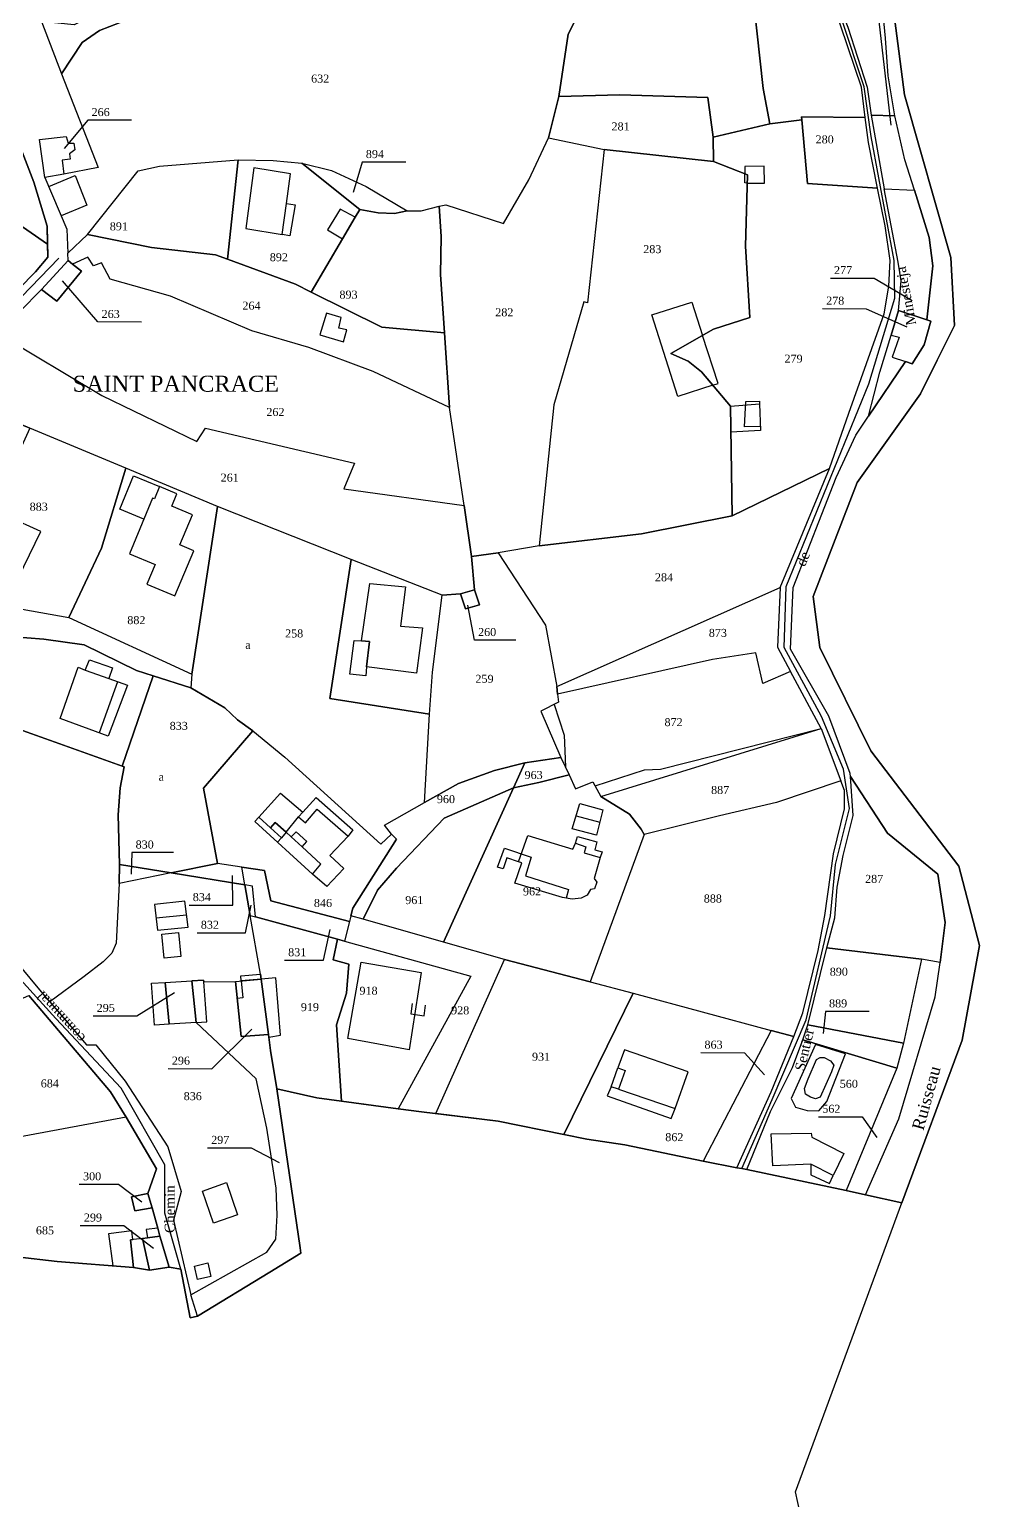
# Model space of a CAD drawing. Extents: x 1205805 to 1207436, y 6154338 to 6158020.
# Drawn here: x 1207140 to 1207377.4, y 6154870.2 to 6155237.9 of the extents above; entities that cross this region are included whole.
import ezdxf

# ---------------------------------------------------------------- set-up
doc = ezdxf.new("R2010")
doc.units = 0
doc.linetypes.add('CONTINU', pattern=[0])
for name, color, linetype in [('1LIEUDIT', 7, 'CONTINU'), ('1PARCELLE', 7, 'CONTINU'), ('1SECTION', 7, 'CONTINU'), ('1SUBDFISC', 7, 'CONTINU'), ('1SUBDSECT', 7, 'CONTINU'), ('1TRONFLUV', 7, 'CONTINU'), ('1ZONCOMM', 7, 'CONTINU'), ('3BATIDUR', 7, 'CONTINU'), ('3BATILEGER', 7, 'CONTINU'), ('3FISCLINE', 7, 'CONTINUOUS'), ('3FLECHEPAR', 7, 'CONTINU'), ('3LIEUDITTEX', 7, 'CONTINU'), ('3PARCELLETEX', 7, 'CONTINU'), ('3PISCINE', 7, 'CONTINUOUS'), ('3SUBDFISCTEX', 7, 'CONTINU'), ('3TOPOLINE', 7, 'CONTINU'), ('3TRONFLUVTEX', 7, 'CONTINU'), ('3ZONCOMMTEX', 7, 'CONTINU')]:
    doc.layers.add(name, color=color, linetype=linetype)
doc.styles.get("Standard").update_dxf_attribs({"font": 'Times New Roman'})

msp = doc.modelspace()

# ---------------------------------------------------------------- linework, layer by layer
at = {"layer": '1LIEUDIT'}
for points in [[(1207139.8, 6154996.48), (1207160.25, 6154972.38), (1207164.15, 6154966.1), (1207171.75, 6154953.17), (1207169.52, 6154946.99), (1207170.61, 6154943.42), (1207172.1, 6154938.37), (1207172.52, 6154936.33), (1207174.86, 6154928.62), (1207177.8, 6154928.06), (1207180.1, 6154915.94), (1207181.93, 6154916.32), (1207200.05, 6154927.32), (1207207.8, 6154932.09), (1207207.65, 6154933.43), (1207201.81, 6154973.13), (1207211.76, 6154970.92), (1207232.1, 6154968.19), (1207237.96, 6154967.42), (1207257.13, 6154965.04), (1207273.52, 6154961.72), (1207279.28, 6154960.57), (1207288.78, 6154959.18), (1207308.33, 6154955.1), (1207316.72, 6154953.38), (1207317.99, 6154953.21), (1207319.25, 6154953.03), (1207344.07, 6154947.73), (1207348.93, 6154946.67), (1207357.96, 6154944.63), (1207373.01, 6154985.32), (1207377.4, 6155008.99), (1207372.22, 6155028.78), (1207350.23, 6155057.6), (1207337.48, 6155083.46), (1207335.83, 6155096.24), (1207346.78, 6155124.71), (1207362.65, 6155146.82), (1207366.82, 6155155.25), (1207371.13, 6155163.97), (1207370.25, 6155180.92), (1207358.66, 6155221.55), (1207355.09, 6155249.24)], [(1207136.81, 6154931.16), (1207146.89, 6154930.01), (1207165.97, 6154928.48), (1207169.97, 6154927.85), (1207174.86, 6154928.62), (1207172.52, 6154936.33), (1207172.1, 6154938.37), (1207170.61, 6154943.42), (1207169.52, 6154946.99), (1207171.75, 6154953.17), (1207164.15, 6154966.1), (1207160.25, 6154972.38), (1207139.8, 6154996.48)]]:
    msp.add_lwpolyline(points, dxfattribs=at)
at = {"layer": '1PARCELLE'}
for points in [[(1207319.43, 6155258.91), (1207323.3, 6155223.18), (1207325.02, 6155214.37), (1207332.95, 6155215.31), (1207332.93, 6155216.13), (1207348.81, 6155215.94), (1207347.92, 6155223.49), (1207340.99, 6155243.9), (1207337.41, 6155252.15), (1207335.67, 6155258.61), (1207335.78, 6155262.14), (1207337.29, 6155268.63), (1207343.41, 6155280.12), (1207344.01, 6155282.2), (1207336.82, 6155287.6), (1207329.85, 6155294.73), (1207330.03, 6155285.36), (1207328.07, 6155277.73), (1207325.39, 6155260.59), (1207319.43, 6155258.91)], [(1207350.33, 6155216.48), (1207356.21, 6155216.32), (1207354.57, 6155226.35), (1207353.87, 6155235.75), (1207352.51, 6155250.54), (1207355.03, 6155270.78), (1207354.56, 6155274.08), (1207352, 6155276.62), (1207345.47, 6155281.02), (1207339.32, 6155268.73), (1207337.1, 6155259.63), (1207337.78, 6155255.69), (1207344.48, 6155238.5), (1207349.27, 6155223.49), (1207350.33, 6155216.48)], [(1207240.38, 6155255.18), (1207208.95, 6155254.59), (1207195.25, 6155253.53), (1207182.43, 6155251.28), (1207169.32, 6155247.58), (1207159.85, 6155243.49), (1207151.18, 6155239.07), (1207142.97, 6155239.9), (1207147.99, 6155226.83), (1207153.14, 6155234.68), (1207157.5, 6155237.64), (1207167.79, 6155241.67), (1207178.63, 6155245.62), (1207188.76, 6155247.84), (1207196.06, 6155248.89), (1207212.49, 6155250.02), (1207229.59, 6155250.13), (1207240.39, 6155250.08), (1207240.38, 6155255.18)], [(1207108.86, 6155162.84), (1207092.49, 6155175.2), (1207088.76, 6155177.65), (1207086.92, 6155178.75), (1207084.24, 6155180.5), (1207090.14, 6155187.63), (1207085.12, 6155199.08), (1207130.78, 6155226.38), (1207141.04, 6155199.8), (1207144.39, 6155188.76), (1207144.58, 6155181.02), (1207141.47, 6155177.37), (1207129.05, 6155164.81), (1207122.15, 6155156.93), (1207108.86, 6155162.84)], [(1207310.82, 6155210.99), (1207309.47, 6155220.96), (1207287.54, 6155221.58), (1207272.26, 6155221.17), (1207269.71, 6155210.86), (1207283.55, 6155207.96), (1207310.92, 6155204.9), (1207310.82, 6155210.99)], [(1207351.9, 6155198.28), (1207349.67, 6155209.66), (1207348.81, 6155215.94), (1207332.93, 6155216.13), (1207332.95, 6155215.31), (1207334.37, 6155199.45), (1207351.9, 6155198.28)], [(1207350.33, 6155216.48), (1207353.57, 6155198.11), (1207361.1, 6155197.79), (1207358.76, 6155205.34), (1207356.21, 6155216.32), (1207350.33, 6155216.48)], [(1207325.02, 6155214.37), (1207310.82, 6155210.99), (1207310.92, 6155204.9), (1207319.37, 6155201.61), (1207318.94, 6155183.78), (1207319.99, 6155165.93), (1207310.93, 6155162.99), (1207300.28, 6155156.9), (1207304.57, 6155155.02), (1207307.92, 6155152.35), (1207315.17, 6155143.74), (1207315.56, 6155116.39), (1207339.9, 6155128.16), (1207344.72, 6155142.02), (1207353.55, 6155166.84), (1207354.76, 6155173.77), (1207355.1, 6155180.2), (1207353.85, 6155188.86), (1207351.9, 6155198.28), (1207334.37, 6155199.45), (1207332.95, 6155215.31), (1207325.02, 6155214.37)], [(1207148.6, 6155201.8), (1207143.85, 6155200.95), (1207142.48, 6155210.41), (1207149.15, 6155211.15), (1207149.62, 6155209.52), (1207151.06, 6155209.48), (1207151.28, 6155207.81), (1207149.96, 6155206.82), (1207150.15, 6155205.48), (1207148.16, 6155205.22), (1207148.6, 6155201.8)], [(1207242.35, 6155193.74), (1207244.03, 6155194.1), (1207258.41, 6155189.46), (1207264.74, 6155200.31), (1207269.71, 6155210.86), (1207283.55, 6155207.96), (1207279.45, 6155169.6), (1207278.47, 6155169.88), (1207271.01, 6155144.15), (1207267.36, 6155108.88), (1207257.08, 6155107.15), (1207250.45, 6155106.18), (1207248.58, 6155118.93), (1207244.97, 6155143.47), (1207243.7, 6155162.07), (1207242.66, 6155176.67), (1207242.86, 6155186.21), (1207242.35, 6155193.74)], [(1207154.45, 6155186.72), (1207167.17, 6155202.57), (1207172.5, 6155203.76), (1207192.15, 6155205.34), (1207189.45, 6155180.53), (1207186.44, 6155181.56), (1207170.5, 6155183.4), (1207154.45, 6155186.72)], [(1207192.15, 6155205.34), (1207200.91, 6155205.14), (1207208.06, 6155204.54), (1207222.5, 6155192.94), (1207221.34, 6155190.98), (1207218.18, 6155185.63), (1207210.36, 6155172.26), (1207206.49, 6155174.23), (1207189.45, 6155180.53), (1207192.15, 6155205.34)], [(1207315.56, 6155116.39), (1207315.17, 6155143.74), (1207307.92, 6155152.35), (1207304.57, 6155155.02), (1207300.28, 6155156.9), (1207310.93, 6155162.99), (1207319.99, 6155165.93), (1207318.94, 6155183.78), (1207319.37, 6155201.61), (1207310.92, 6155204.9), (1207283.55, 6155207.96), (1207279.45, 6155169.6), (1207278.47, 6155169.88), (1207271.01, 6155144.15), (1207267.36, 6155108.88), (1207292.92, 6155111.89), (1207315.56, 6155116.39)], [(1207208.06, 6155204.54), (1207215.44, 6155202.64), (1207224.15, 6155198.64), (1207234.4, 6155192.61), (1207231.17, 6155191.92), (1207227.11, 6155192.06), (1207222.5, 6155192.94), (1207208.06, 6155204.54)], [(1207353.57, 6155198.11), (1207361.1, 6155197.79), (1207364.8, 6155185.89), (1207365.7, 6155178.83), (1207364.21, 6155165.39), (1207357.14, 6155167.65), (1207357.8, 6155175.13), (1207357.05, 6155179.8), (1207353.57, 6155198.11)], [(1207234.4, 6155192.61), (1207237.89, 6155192.56), (1207242.35, 6155193.74), (1207242.86, 6155186.21), (1207242.66, 6155176.67), (1207243.7, 6155162.07), (1207228.04, 6155163.54), (1207210.36, 6155172.26), (1207218.18, 6155185.63), (1207221.34, 6155190.98), (1207222.5, 6155192.94), (1207227.11, 6155192.06), (1207231.17, 6155191.92), (1207234.4, 6155192.61)], [(1207149.61, 6155181.98), (1207154.45, 6155186.72), (1207170.5, 6155183.4), (1207186.44, 6155181.56), (1207189.45, 6155180.53), (1207206.49, 6155174.23), (1207210.36, 6155172.26), (1207228.04, 6155163.54), (1207243.7, 6155162.07), (1207244.97, 6155143.47), (1207225.9, 6155152.46), (1207209.77, 6155158.41), (1207195.54, 6155162.59), (1207175.19, 6155171.23), (1207160.12, 6155175.51), (1207157.98, 6155179.62), (1207155.99, 6155178.82), (1207154.53, 6155181.05), (1207150.71, 6155179.3), (1207149.62, 6155180.15), (1207149.61, 6155181.98)], [(1207248.58, 6155118.93), (1207244.97, 6155143.47), (1207225.9, 6155152.46), (1207209.77, 6155158.41), (1207195.54, 6155162.59), (1207175.19, 6155171.23), (1207160.12, 6155175.51), (1207157.98, 6155179.62), (1207155.99, 6155178.82), (1207154.53, 6155181.05), (1207150.71, 6155179.3), (1207152.96, 6155177.53), (1207146.78, 6155170.02), (1207142.97, 6155172.97), (1207132.08, 6155161.94), (1207158.03, 6155146.4), (1207181.82, 6155134.93), (1207183.96, 6155138.31), (1207221.23, 6155129.51), (1207218.56, 6155123.1), (1207248.58, 6155118.93)], [(1207150.71, 6155179.3), (1207152.96, 6155177.53), (1207146.78, 6155170.02), (1207142.97, 6155172.97), (1207149.62, 6155180.15), (1207150.71, 6155179.3)], [(1207357.14, 6155167.65), (1207364.21, 6155165.39), (1207365.24, 6155165.06), (1207363.56, 6155159.1), (1207360.58, 6155154.33), (1207358.86, 6155154.93), (1207349.63, 6155141.27), (1207352.48, 6155152.3), (1207355.28, 6155161.48), (1207357.14, 6155167.65)], [(1207248.58, 6155118.93), (1207250.45, 6155106.18), (1207251.18, 6155097.85), (1207247.7, 6155096.89), (1207243.13, 6155096.52), (1207220.39, 6155105.42), (1207186.93, 6155118.71), (1207164.1, 6155128.25), (1207140.11, 6155138.29), (1207119.21, 6155147.05), (1207125.91, 6155156.72), (1207132.08, 6155161.94), (1207158.03, 6155146.4), (1207181.82, 6155134.93), (1207183.96, 6155138.31), (1207221.23, 6155129.51), (1207218.56, 6155123.1), (1207248.58, 6155118.93)], [(1207164.1, 6155128.25), (1207140.11, 6155138.29), (1207120.86, 6155096.15), (1207149.85, 6155090.98), (1207157.99, 6155108.31), (1207164.1, 6155128.25)], [(1207186.93, 6155118.71), (1207164.1, 6155128.25), (1207157.99, 6155108.31), (1207149.85, 6155090.98), (1207180.56, 6155076.8), (1207186.93, 6155118.71)], [(1207339.9, 6155128.16), (1207315.56, 6155116.39), (1207292.92, 6155111.89), (1207267.36, 6155108.88), (1207257.08, 6155107.15), (1207268.93, 6155089.05), (1207271.77, 6155073.72), (1207327.54, 6155098.47), (1207339.9, 6155128.16)], [(1207243.13, 6155096.52), (1207220.39, 6155105.42), (1207186.93, 6155118.71), (1207180.56, 6155076.8), (1207180.27, 6155073.4), (1207188.78, 6155068.41), (1207191.96, 6155065.37), (1207195.78, 6155062.63), (1207203.76, 6155056.07), (1207227.8, 6155034.28), (1207230.47, 6155036.81), (1207228.69, 6155039.06), (1207238.69, 6155044.68), (1207239.91, 6155066.77), (1207240.69, 6155077.31), (1207243.13, 6155096.52)], [(1207257.08, 6155107.15), (1207268.93, 6155089.05), (1207271.77, 6155073.72), (1207271.89, 6155071.83), (1207272.21, 6155069.8), (1207267.76, 6155067.53), (1207272.8, 6155055.99), (1207263.79, 6155054.6), (1207256.2, 6155052.69), (1207247.17, 6155049.46), (1207238.69, 6155044.68), (1207239.91, 6155066.77), (1207240.69, 6155077.31), (1207243.13, 6155096.52), (1207247.7, 6155096.89), (1207248.94, 6155093.11), (1207252.45, 6155094.1), (1207251.18, 6155097.85), (1207250.45, 6155106.18), (1207257.08, 6155107.15)], [(1207271.77, 6155073.72), (1207327.54, 6155098.47), (1207326.94, 6155083.58), (1207330.13, 6155077.45), (1207323.21, 6155074.45), (1207321.48, 6155082.13), (1207310.63, 6155080.42), (1207271.89, 6155071.83), (1207271.77, 6155073.72)], [(1207180.27, 6155073.4), (1207170.9, 6155076.35), (1207166.74, 6155077.72), (1207153.65, 6155084.12), (1207143.61, 6155085.52), (1207130.73, 6155086.56), (1207115.67, 6155089.38), (1207109.72, 6155091.52), (1207095.45, 6155097.33), (1207100.44, 6155083.99), (1207104.39, 6155066.66), (1207124.4, 6155067.67), (1207163.65, 6155053.61), (1207162.68, 6155048.42), (1207162.11, 6155041.62), (1207162.51, 6155029.19), (1207175.38, 6155027.12), (1207186.95, 6155029.45), (1207183.48, 6155048.28), (1207195.78, 6155062.63), (1207191.96, 6155065.37), (1207188.78, 6155068.41), (1207180.27, 6155073.4)], [(1207247.7, 6155096.89), (1207251.18, 6155097.85), (1207252.45, 6155094.1), (1207248.94, 6155093.11), (1207247.7, 6155096.89)], [(1207330.13, 6155077.45), (1207323.21, 6155074.45), (1207321.48, 6155082.13), (1207310.63, 6155080.42), (1207271.89, 6155071.83), (1207272.21, 6155069.8), (1207267.76, 6155067.53), (1207272.8, 6155055.99), (1207274.82, 6155051.61), (1207276.42, 6155048.15), (1207280.8, 6155049.92), (1207282.73, 6155046.19), (1207337.83, 6155063.23), (1207330.13, 6155077.45)], [(1207104.39, 6155066.66), (1207124.4, 6155067.67), (1207163.65, 6155053.61), (1207162.68, 6155048.42), (1207162.11, 6155041.62), (1207162.51, 6155029.19), (1207162.42, 6155024.5), (1207161.68, 6155009.54), (1207160.6, 6155007.07), (1207158.36, 6155004.88), (1207153.68, 6155001.22), (1207145.11, 6154994.9), (1207135.24, 6155006.75), (1207113.25, 6155029.34), (1207112.44, 6155031.19), (1207116.74, 6155032.76), (1207115.2, 6155037.13), (1207114.39, 6155039.86), (1207110.05, 6155038.57), (1207104.39, 6155066.66)], [(1207195.78, 6155062.63), (1207203.76, 6155056.07), (1207227.8, 6155034.28), (1207230.47, 6155036.81), (1207231.73, 6155035.54), (1207220.78, 6155018.28), (1207220.32, 6155016.39), (1207220.15, 6155015.65), (1207219.96, 6155014.94), (1207200.31, 6155020.18), (1207198.74, 6155027.71), (1207193.09, 6155028.58), (1207186.95, 6155029.45), (1207183.48, 6155048.28), (1207195.78, 6155062.63)], [(1207282.73, 6155046.19), (1207337.83, 6155063.23), (1207342.77, 6155050.13), (1207326.67, 6155044.71), (1207312.41, 6155041.4), (1207293.61, 6155036.74), (1207292.83, 6155038.04), (1207289.89, 6155041.84), (1207282.73, 6155046.19)], [(1207223.38, 6155015.52), (1207220.32, 6155016.39), (1207220.78, 6155018.28), (1207231.73, 6155035.54), (1207230.47, 6155036.81), (1207228.69, 6155039.06), (1207238.69, 6155044.68), (1207247.17, 6155049.46), (1207256.2, 6155052.69), (1207263.79, 6155054.6), (1207260.96, 6155048.38), (1207243.64, 6155040.84), (1207231.66, 6155028.33), (1207226.98, 6155022.81), (1207223.38, 6155015.52)], [(1207260.96, 6155048.38), (1207263.79, 6155054.6), (1207272.8, 6155055.99), (1207274.82, 6155051.61), (1207267.26, 6155049.68), (1207260.96, 6155048.38)], [(1207258.69, 6155005.51), (1207243.47, 6155009.83), (1207260.96, 6155048.38), (1207267.26, 6155049.68), (1207274.82, 6155051.61), (1207276.42, 6155048.15), (1207280.8, 6155049.92), (1207282.73, 6155046.19), (1207289.89, 6155041.84), (1207292.83, 6155038.04), (1207293.61, 6155036.74), (1207280.1, 6154999.89), (1207258.69, 6155005.51)], [(1207367.56, 6155004.74), (1207362.88, 6155005.53), (1207339.2, 6155008.43), (1207341.26, 6155015.92), (1207341.81, 6155023.54), (1207343.33, 6155031.44), (1207345.85, 6155041.47), (1207345.15, 6155051.23), (1207354.42, 6155037.07), (1207366.95, 6155026.83), (1207368.82, 6155014.76), (1207367.56, 6155004.74)], [(1207260.96, 6155048.38), (1207243.47, 6155009.83), (1207223.38, 6155015.52), (1207226.98, 6155022.81), (1207231.66, 6155028.33), (1207243.64, 6155040.84), (1207260.96, 6155048.38)], [(1207290.87, 6154997.1), (1207325.32, 6154987.71), (1207330.97, 6154986.22), (1207333.21, 6154992.12), (1207337.04, 6155007.71), (1207338.74, 6155016.45), (1207340.92, 6155031.9), (1207343.61, 6155043.11), (1207343.61, 6155047.74), (1207342.77, 6155050.13), (1207326.67, 6155044.71), (1207312.41, 6155041.4), (1207293.61, 6155036.74), (1207280.1, 6154999.89), (1207290.87, 6154997.1)], [(1207162.51, 6155029.19), (1207175.38, 6155027.12), (1207162.42, 6155024.5), (1207162.51, 6155029.19)], [(1207186.95, 6155029.45), (1207175.38, 6155027.12), (1207193.84, 6155024.15), (1207193.09, 6155028.58), (1207186.95, 6155029.45)], [(1207193.84, 6155024.15), (1207193.09, 6155028.58), (1207198.74, 6155027.71), (1207200.31, 6155020.18), (1207219.96, 6155014.94), (1207218.69, 6155010.05), (1207216.93, 6155010.53), (1207196.43, 6155016.17), (1207195.7, 6155023.85), (1207193.84, 6155024.15)], [(1207180.54, 6155000.16), (1207183.5, 6155000.34), (1207183.54, 6154999.86), (1207191.45, 6154999.99), (1207197.85, 6155000.58), (1207197.68, 6155001.8), (1207195.12, 6155016.5), (1207193.84, 6155024.15), (1207175.38, 6155027.12), (1207162.42, 6155024.5), (1207161.68, 6155009.54), (1207160.6, 6155007.07), (1207158.36, 6155004.88), (1207153.68, 6155001.22), (1207145.11, 6154994.9), (1207154.21, 6154984.18), (1207156.57, 6154984.16), (1207163.87, 6154975.11), (1207174.58, 6154958.7), (1207177.92, 6154947.47), (1207175.94, 6154940.32), (1207180.29, 6154921.65), (1207199.33, 6154932.34), (1207201.58, 6154935.57), (1207201.91, 6154941.6), (1207201.6, 6154948.37), (1207199.26, 6154963.35), (1207196.64, 6154975.62), (1207181.65, 6154989.73), (1207174.9, 6154989.31), (1207173.91, 6154999.76), (1207180.54, 6155000.16)], [(1207193.84, 6155024.15), (1207195.12, 6155016.5), (1207196.43, 6155016.17), (1207195.7, 6155023.85), (1207193.84, 6155024.15)], [(1207217.96, 6154970.09), (1207211.76, 6154970.92), (1207201.81, 6154973.13), (1207200.25, 6154982.71), (1207199.79, 6154986.09), (1207199.71, 6154986.72), (1207197.85, 6155000.58), (1207197.68, 6155001.8), (1207195.12, 6155016.5), (1207196.43, 6155016.17), (1207216.93, 6155010.53), (1207215.86, 6155005.41), (1207219.78, 6155004.34), (1207219.23, 6154997.06), (1207216.69, 6154989.16), (1207217.96, 6154970.09)], [(1207241.52, 6154966.98), (1207258.69, 6155005.51), (1207243.47, 6155009.83), (1207223.38, 6155015.52), (1207220.32, 6155016.39), (1207220.15, 6155015.65), (1207219.96, 6155014.94), (1207218.69, 6155010.05), (1207250.28, 6155001.35), (1207232.1, 6154968.19), (1207237.96, 6154967.42), (1207241.52, 6154966.98)], [(1207216.93, 6155010.53), (1207218.69, 6155010.05), (1207250.28, 6155001.35), (1207232.1, 6154968.19), (1207217.96, 6154970.09), (1207216.69, 6154989.16), (1207219.23, 6154997.06), (1207219.78, 6155004.34), (1207215.86, 6155005.41), (1207216.93, 6155010.53)], [(1207362.88, 6155005.53), (1207358.37, 6154984.58), (1207334.52, 6154989.14), (1207339.2, 6155008.43), (1207362.88, 6155005.53)], [(1207257.13, 6154965.04), (1207241.52, 6154966.98), (1207258.69, 6155005.51), (1207280.1, 6154999.89), (1207290.87, 6154997.1), (1207273.52, 6154961.72), (1207257.13, 6154965.04)], [(1207344.07, 6154947.73), (1207348.93, 6154946.67), (1207357.26, 6154965.69), (1207366.28, 6154996.11), (1207367.56, 6155004.74), (1207362.88, 6155005.53), (1207358.37, 6154984.58), (1207356.74, 6154978.33), (1207344.07, 6154947.73)], [(1207180.54, 6155000.16), (1207181.65, 6154989.73), (1207174.9, 6154989.31), (1207173.91, 6154999.76), (1207180.54, 6155000.16)], [(1207207.65, 6154933.43), (1207207.8, 6154932.09), (1207200.05, 6154927.32), (1207181.93, 6154916.32), (1207180.29, 6154921.65), (1207199.33, 6154932.34), (1207201.58, 6154935.57), (1207201.91, 6154941.6), (1207201.6, 6154948.37), (1207199.26, 6154963.35), (1207196.64, 6154975.62), (1207181.65, 6154989.73), (1207180.54, 6155000.16), (1207183.5, 6155000.34), (1207183.54, 6154999.86), (1207191.45, 6154999.99), (1207192.85, 6154986.26), (1207199.71, 6154986.72), (1207199.79, 6154986.09), (1207200.25, 6154982.71), (1207201.81, 6154973.13), (1207207.65, 6154933.43)], [(1207199.71, 6154986.72), (1207192.85, 6154986.26), (1207191.45, 6154999.99), (1207197.85, 6155000.58), (1207199.71, 6154986.72)], [(1207078.6, 6154959.88), (1207072.79, 6154966.81), (1207139.8, 6154996.48), (1207160.25, 6154972.38), (1207164.15, 6154966.1), (1207085.76, 6154951.5), (1207083.31, 6154954.87), (1207078.6, 6154959.88)], [(1207308.33, 6154955.1), (1207288.78, 6154959.18), (1207279.28, 6154960.57), (1207273.52, 6154961.72), (1207290.87, 6154997.1), (1207325.32, 6154987.71), (1207308.33, 6154955.1)], [(1207358.37, 6154984.58), (1207356.74, 6154978.33), (1207333.2, 6154985.37), (1207334.52, 6154989.14), (1207358.37, 6154984.58)], [(1207308.33, 6154955.1), (1207316.72, 6154953.38), (1207325.32, 6154972.39), (1207330.97, 6154986.22), (1207325.32, 6154987.71), (1207308.33, 6154955.1)], [(1207344.07, 6154947.73), (1207319.25, 6154953.03), (1207325.18, 6154967.46), (1207330.67, 6154978.48), (1207333.2, 6154985.37), (1207356.74, 6154978.33), (1207344.07, 6154947.73)], [(1207085.76, 6154951.5), (1207089.53, 6154944.21), (1207093.64, 6154940), (1207093.98, 6154939.4), (1207098.24, 6154937.94), (1207113.16, 6154934.67), (1207126.12, 6154932.46), (1207136.81, 6154931.16), (1207146.89, 6154930.01), (1207165.97, 6154928.48), (1207169.97, 6154927.85), (1207168.26, 6154935.78), (1207169.44, 6154935.94), (1207172.52, 6154936.33), (1207172.1, 6154938.37), (1207170.61, 6154943.42), (1207166.28, 6154942.65), (1207165.5, 6154946.19), (1207169.52, 6154946.99), (1207171.75, 6154953.17), (1207164.15, 6154966.1), (1207085.76, 6154951.5)], [(1207170.61, 6154943.42), (1207166.28, 6154942.65), (1207165.5, 6154946.19), (1207169.52, 6154946.99), (1207170.61, 6154943.42)], [(1207169.97, 6154927.85), (1207174.86, 6154928.62), (1207172.52, 6154936.33), (1207169.44, 6154935.94), (1207168.26, 6154935.78), (1207169.97, 6154927.85)]]:
    msp.add_lwpolyline(points, close=True, dxfattribs=at)
for points in [[(1207280.64, 6155248.9), (1207274.63, 6155236.78), (1207272.26, 6155221.17), (1207287.54, 6155221.58), (1207309.47, 6155220.96), (1207310.82, 6155210.99), (1207325.02, 6155214.37), (1207323.3, 6155223.18), (1207319.43, 6155258.91)], [(1207167.79, 6155241.67), (1207157.5, 6155237.64), (1207153.14, 6155234.68), (1207147.99, 6155226.83), (1207157.11, 6155203.41), (1207148.6, 6155201.8), (1207143.85, 6155200.95), (1207149.32, 6155188.04), (1207149.61, 6155181.98), (1207154.45, 6155186.72), (1207167.17, 6155202.57), (1207172.5, 6155203.76), (1207192.15, 6155205.34), (1207200.91, 6155205.14), (1207208.06, 6155204.54), (1207215.44, 6155202.64), (1207224.15, 6155198.64), (1207234.4, 6155192.61), (1207237.89, 6155192.56), (1207242.35, 6155193.74), (1207244.03, 6155194.1), (1207258.41, 6155189.46), (1207264.74, 6155200.31), (1207269.71, 6155210.86), (1207272.26, 6155221.17), (1207274.63, 6155236.78), (1207280.64, 6155248.9)], [(1207119.21, 6155147.05), (1207140.11, 6155138.29), (1207120.86, 6155096.15), (1207149.85, 6155090.98), (1207180.56, 6155076.8), (1207180.27, 6155073.4), (1207170.9, 6155076.35), (1207170.9, 6155076.35), (1207166.74, 6155077.72), (1207153.65, 6155084.12), (1207143.61, 6155085.52), (1207130.73, 6155086.56)]]:
    msp.add_lwpolyline(points, dxfattribs=at)
at = {"layer": '1SECTION'}
msp.add_lwpolyline([(1207335.52, 6154853.79), (1207331.42, 6154872.44), (1207357.96, 6154944.63), (1207373.01, 6154985.32), (1207377.4, 6155008.99), (1207372.22, 6155028.78), (1207350.23, 6155057.6), (1207337.48, 6155083.46), (1207335.83, 6155096.24), (1207346.78, 6155124.71), (1207362.65, 6155146.82), (1207366.82, 6155155.25), (1207371.13, 6155163.97), (1207370.25, 6155180.92), (1207358.66, 6155221.55), (1207355.09, 6155249.24)], dxfattribs=at)
at = {"layer": '1SUBDFISC'}
for points in [[(1207081.3, 6155207.8), (1207090.14, 6155187.63), (1207108.49, 6155209.16), (1207144.49, 6155184.29), (1207144.39, 6155188.76), (1207141.04, 6155199.8), (1207127.32, 6155235.35), (1207081.3, 6155207.8)], [(1207090.14, 6155187.63), (1207084.24, 6155180.5), (1207086.92, 6155178.75), (1207088.76, 6155177.65), (1207092.49, 6155175.2), (1207108.86, 6155162.84), (1207122.15, 6155156.93), (1207129.05, 6155164.81), (1207141.47, 6155177.37), (1207144.58, 6155181.02), (1207144.49, 6155184.29), (1207108.49, 6155209.16), (1207090.14, 6155187.63)], [(1207195.78, 6155062.63), (1207203.76, 6155056.07), (1207227.8, 6155034.28), (1207230.47, 6155036.81), (1207228.69, 6155039.06), (1207238.69, 6155044.68), (1207239.91, 6155066.77), (1207215.07, 6155070.71), (1207220.39, 6155105.42), (1207186.93, 6155118.71), (1207180.56, 6155076.8), (1207180.27, 6155073.4), (1207188.78, 6155068.41), (1207191.96, 6155065.37), (1207195.78, 6155062.63)], [(1207239.91, 6155066.77), (1207240.69, 6155077.31), (1207243.13, 6155096.52), (1207220.39, 6155105.42), (1207215.07, 6155070.71), (1207239.91, 6155066.77)], [(1207170.9, 6155076.35), (1207163.15, 6155053.79), (1207124.4, 6155067.67), (1207104.39, 6155066.66), (1207100.44, 6155083.99), (1207095.45, 6155097.33), (1207109.72, 6155091.52), (1207115.67, 6155089.38), (1207130.73, 6155086.56), (1207143.61, 6155085.52), (1207153.65, 6155084.12), (1207166.74, 6155077.72), (1207170.9, 6155076.35)], [(1207195.78, 6155062.63), (1207183.48, 6155048.28), (1207186.95, 6155029.45), (1207175.38, 6155027.12), (1207162.51, 6155029.19), (1207162.11, 6155041.62), (1207162.68, 6155048.42), (1207163.65, 6155053.61), (1207163.15, 6155053.79), (1207170.9, 6155076.35), (1207180.27, 6155073.4), (1207188.78, 6155068.41), (1207191.96, 6155065.37), (1207195.78, 6155062.63)]]:
    msp.add_lwpolyline(points, close=True, dxfattribs=at)
at = {"layer": '1SUBDSECT'}
msp.add_lwpolyline([(1207355.09, 6155249.24), (1207358.66, 6155221.55), (1207370.25, 6155180.92), (1207371.13, 6155163.97), (1207366.82, 6155155.25), (1207362.65, 6155146.82), (1207346.78, 6155124.71), (1207335.83, 6155096.24), (1207337.48, 6155083.46), (1207350.23, 6155057.6), (1207372.22, 6155028.78), (1207377.4, 6155008.99), (1207373.01, 6154985.32), (1207357.96, 6154944.63), (1207357.96, 6154944.63), (1207348.93, 6154946.67), (1207344.07, 6154947.73), (1207319.25, 6154953.03), (1207317.99, 6154953.21), (1207316.72, 6154953.38), (1207308.33, 6154955.1), (1207288.78, 6154959.18), (1207279.28, 6154960.57), (1207273.52, 6154961.72), (1207257.13, 6154965.04), (1207237.96, 6154967.42), (1207232.1, 6154968.19), (1207211.76, 6154970.92), (1207201.81, 6154973.13), (1207207.65, 6154933.43), (1207207.8, 6154932.09), (1207200.05, 6154927.32), (1207181.93, 6154916.32), (1207180.1, 6154915.94), (1207177.8, 6154928.06), (1207174.86, 6154928.62), (1207169.97, 6154927.85), (1207165.97, 6154928.48), (1207146.89, 6154930.01), (1207136.81, 6154931.16)], dxfattribs=at)
at = {"layer": '1TRONFLUV'}
msp.add_lwpolyline([(1207355.09, 6155249.24), (1207358.66, 6155221.55), (1207370.25, 6155180.92), (1207371.13, 6155163.97), (1207366.82, 6155155.25), (1207362.65, 6155146.82), (1207346.78, 6155124.71), (1207335.83, 6155096.24), (1207337.48, 6155083.46), (1207350.23, 6155057.6), (1207372.22, 6155028.78), (1207377.4, 6155008.99), (1207373.01, 6154985.32), (1207357.96, 6154944.63), (1207348.93, 6154946.67), (1207357.26, 6154965.69), (1207366.28, 6154996.11), (1207367.56, 6155004.74), (1207368.82, 6155014.76), (1207366.95, 6155026.83), (1207354.42, 6155037.07), (1207345.15, 6155051.23), (1207345.09, 6155051.96), (1207339.76, 6155066.3), (1207330.19, 6155083.06), (1207330.8, 6155098.44), (1207341.55, 6155125.91), (1207346.49, 6155136.55), (1207349.63, 6155141.27), (1207358.86, 6155154.93), (1207360.58, 6155154.33), (1207363.56, 6155159.1), (1207365.24, 6155165.06), (1207364.21, 6155165.39), (1207365.7, 6155178.83), (1207364.8, 6155185.89), (1207361.1, 6155197.79), (1207358.76, 6155205.34), (1207356.21, 6155216.32), (1207354.57, 6155226.35), (1207353.87, 6155235.75), (1207352.51, 6155250.54)], dxfattribs=at)
at = {"layer": '1ZONCOMM'}
for points in [[(1207317.99, 6154953.21), (1207325.6, 6154970.47), (1207334.1, 6154990.44), (1207340.16, 6155016.4), (1207341.42, 6155029.26), (1207344.87, 6155043.2), (1207343.39, 6155053.09), (1207337.94, 6155066.21), (1207328.59, 6155083.5), (1207329.09, 6155098.69), (1207349.69, 6155149.35), (1207356.22, 6155170.8), (1207356.09, 6155180.15), (1207350.32, 6155211.14), (1207348.55, 6155223.57), (1207342.88, 6155240.7), (1207336.95, 6155255.73), (1207336.45, 6155260.77), (1207338.6, 6155269.35), (1207344.81, 6155281.56), (1207347.37, 6155294.97), (1207349.12, 6155299.21), (1207356.68, 6155310.63), (1207359.8, 6155325.7)], [(1207177.8, 6154928.06), (1207173.79, 6154942.07), (1207173.83, 6154954.14), (1207162.87, 6154973.34), (1207146.53, 6154990.71), (1207110.93, 6155029.96), (1207108.82, 6155036.66), (1207101.89, 6155072.76), (1207093.81, 6155098.08), (1207095.95, 6155110.34), (1207105.11, 6155129.65), (1207123.95, 6155156.61), (1207147.3, 6155180.78)]]:
    msp.add_lwpolyline(points, dxfattribs=at)
at = {"layer": '3BATIDUR'}
for points in [[(1207143.85, 6155200.95), (1207142.48, 6155210.41), (1207149.15, 6155211.15), (1207149.62, 6155209.52), (1207151.06, 6155209.48), (1207151.28, 6155207.81), (1207149.96, 6155206.82), (1207150.15, 6155205.48), (1207148.16, 6155205.22), (1207148.6, 6155201.8), (1207143.85, 6155200.95)], [(1207204.21, 6155194.46), (1207205.21, 6155201.81), (1207196.03, 6155203.36), (1207194.08, 6155188.17), (1207203.15, 6155186.66), (1207204.21, 6155194.46)], [(1207319.32, 6155199.55), (1207323.62, 6155199.53), (1207323.59, 6155203.73), (1207318.74, 6155203.64), (1207318.74, 6155201.86), (1207319.37, 6155201.61), (1207319.32, 6155199.55)], [(1207319.32, 6155199.55), (1207318.74, 6155199.56), (1207318.74, 6155201.86), (1207319.37, 6155201.61), (1207319.32, 6155199.55)], [(1207218.18, 6155185.63), (1207221.34, 6155190.98), (1207217.64, 6155193.05), (1207214.43, 6155187.88), (1207218.18, 6155185.63)], [(1207150.71, 6155179.3), (1207149.62, 6155180.15), (1207142.97, 6155172.97), (1207146.78, 6155170.02), (1207152.96, 6155177.53), (1207150.71, 6155179.3)], [(1207310.73, 6155149.01), (1207302, 6155146.18), (1207295.53, 6155166.57), (1207305.47, 6155169.73), (1207308.19, 6155161.44), (1207300.28, 6155156.9), (1207304.57, 6155155.02), (1207307.92, 6155152.35), (1207310.73, 6155149.01)], [(1207214.17, 6155167.06), (1207212.5, 6155161.6), (1207218.42, 6155159.88), (1207219.29, 6155162.83), (1207217.27, 6155163.26), (1207217.88, 6155165.97), (1207214.17, 6155167.06)], [(1207358.86, 6155154.93), (1207360.58, 6155154.33), (1207363.56, 6155159.1), (1207365.24, 6155165.06), (1207364.21, 6155165.39), (1207357.14, 6155167.65), (1207355.28, 6155161.48), (1207357.31, 6155161), (1207355.58, 6155156.05), (1207358.86, 6155154.93)], [(1207310.73, 6155149.01), (1207312.11, 6155149.46), (1207308.19, 6155161.44), (1207300.28, 6155156.9), (1207304.57, 6155155.02), (1207307.92, 6155152.35), (1207310.73, 6155149.01)], [(1207181.03, 6155107.61), (1207177.54, 6155109.08), (1207180.7, 6155116.64), (1207175.54, 6155118.79), (1207176.82, 6155121.85), (1207172.48, 6155123.67), (1207171.19, 6155120.6), (1207170.73, 6155120.79), (1207164.94, 6155106.89), (1207171.36, 6155104.2), (1207169.32, 6155099.31), (1207176.34, 6155096.38), (1207181.03, 6155107.61)], [(1207129.07, 6155104.47), (1207137.15, 6155100.8), (1207142.85, 6155112.46), (1207134.77, 6155116.09), (1207129.07, 6155104.47)], [(1207224.24, 6155078.6), (1207224.93, 6155084.99), (1207222.95, 6155085.12), (1207225, 6155099.46), (1207233.97, 6155098.63), (1207232.66, 6155088.82), (1207238.18, 6155088.36), (1207236.68, 6155077.01), (1207224.24, 6155078.6)], [(1207247.7, 6155096.89), (1207251.18, 6155097.85), (1207252.45, 6155094.1), (1207248.94, 6155093.11), (1207247.7, 6155096.89)], [(1207147.66, 6155065.72), (1207152.14, 6155078.56), (1207153.94, 6155077.82), (1207155.02, 6155080.4), (1207160.74, 6155078.34), (1207159.79, 6155075.68), (1207164.44, 6155074.04), (1207159.68, 6155061.33), (1207147.66, 6155065.72)], [(1207200.25, 6155038.36), (1207197.27, 6155041.02), (1207202.68, 6155047.09), (1207208.3, 6155042.31), (1207207.24, 6155041.14), (1207208.93, 6155039.66), (1207211.86, 6155043.03), (1207219.61, 6155036.29), (1207215.01, 6155031.45), (1207218.5, 6155028.19), (1207214.26, 6155023.7), (1207210.67, 6155026.82), (1207212.8, 6155029.32), (1207208.09, 6155033.64), (1207209.26, 6155034.94), (1207206.63, 6155037.36), (1207205.4, 6155036.11), (1207204.13, 6155037.27), (1207201.41, 6155039.76), (1207200.25, 6155038.36)], [(1207277.5, 6155044.47), (1207283.24, 6155042.87), (1207281.69, 6155036.53), (1207275.62, 6155038.11), (1207277.5, 6155044.47)], [(1207262.16, 6155029.93), (1207264.53, 6155036.46), (1207275.78, 6155033.04), (1207276.42, 6155034.59), (1207279.05, 6155033.65), (1207278.59, 6155032.11), (1207282.61, 6155031.01), (1207281.1, 6155025.73), (1207281.74, 6155024.81), (1207281.15, 6155023.18), (1207280.2, 6155023.01), (1207279.35, 6155021.6), (1207277.84, 6155020.78), (1207275.59, 6155020.58), (1207273.21, 6155020.97), (1207261.28, 6155024.58), (1207263.04, 6155029.6), (1207262.16, 6155029.93)], [(1207171.23, 6155019.2), (1207171.99, 6155012.82), (1207179.62, 6155013.54), (1207178.77, 6155020.05), (1207171.23, 6155019.2)], [(1207222.88, 6155004.81), (1207237.9, 6155002.26), (1207234.87, 6154982.94), (1207219.57, 6154985.7), (1207222.88, 6155004.81)], [(1207170.5, 6154999.55), (1207173.91, 6154999.76), (1207174.9, 6154989.31), (1207171.26, 6154989.08), (1207170.5, 6154999.55)], [(1207181.65, 6154989.73), (1207174.9, 6154989.31), (1207173.91, 6154999.76), (1207180.54, 6155000.16), (1207181.65, 6154989.73)], [(1207199.71, 6154986.72), (1207197.85, 6155000.58), (1207192.9, 6155000.12), (1207193.33, 6154995.93), (1207191.88, 6154995.77), (1207192.85, 6154986.26), (1207199.71, 6154986.72)], [(1207192.9, 6155000.12), (1207192.77, 6155001.4), (1207197.68, 6155001.8), (1207197.85, 6155000.58), (1207192.9, 6155000.12)], [(1207199.79, 6154986.09), (1207202.72, 6154986.57), (1207201.53, 6155000.92), (1207197.85, 6155000.58), (1207199.71, 6154986.72), (1207199.79, 6154986.09)], [(1207287.18, 6154973.05), (1207301.34, 6154968.22), (1207304.62, 6154977.37), (1207288.69, 6154982.94), (1207287.01, 6154978.37), (1207288.86, 6154977.77), (1207287.18, 6154973.05)], [(1207335.24, 6154954.31), (1207325.78, 6154953.92), (1207325.36, 6154961.91), (1207335.34, 6154962.05), (1207335.47, 6154961.04), (1207343.44, 6154956.96), (1207340.85, 6154951.46), (1207335.24, 6154954.31)], [(1207183.24, 6154947.55), (1207189.21, 6154949.73), (1207191.98, 6154941.7), (1207185.97, 6154939.6), (1207183.24, 6154947.55)], [(1207165.5, 6154946.19), (1207166.28, 6154942.65), (1207170.61, 6154943.42), (1207169.52, 6154946.99), (1207165.5, 6154946.19)], [(1207169.97, 6154927.85), (1207174.86, 6154928.62), (1207172.52, 6154936.33), (1207169.44, 6154935.94), (1207168.26, 6154935.78), (1207169.97, 6154927.85)], [(1207169.44, 6154935.94), (1207172.52, 6154936.33), (1207172.1, 6154938.37), (1207169.17, 6154938.04), (1207169.44, 6154935.94)], [(1207168.26, 6154935.78), (1207165.19, 6154935.39), (1207165.97, 6154928.48), (1207169.97, 6154927.85), (1207168.26, 6154935.78)]]:
    msp.add_lwpolyline(points, close=True, dxfattribs=at)
at = {"layer": '3BATILEGER'}
for points in [[(1207203.15, 6155186.66), (1207204.21, 6155194.46), (1207206.35, 6155194.11), (1207205.08, 6155186.34), (1207203.15, 6155186.66)], [(1207168.53, 6155115.51), (1207162.53, 6155118.02), (1207166.01, 6155126.39), (1207172.49, 6155123.68), (1207171.19, 6155120.6), (1207170.73, 6155120.79), (1207168.53, 6155115.51)], [(1207221.12, 6155085.24), (1207222.95, 6155085.12), (1207224.93, 6155084.99), (1207224.24, 6155078.6), (1207224.01, 6155076.4), (1207220.04, 6155076.8), (1207221.12, 6155085.24)], [(1207204.13, 6155037.27), (1207203, 6155035.91), (1207200.25, 6155038.36), (1207201.41, 6155039.76), (1207204.13, 6155037.27)], [(1207205.4, 6155036.11), (1207208.09, 6155033.64), (1207209.26, 6155034.94), (1207206.63, 6155037.36), (1207205.4, 6155036.11)], [(1207173.04, 6155011.79), (1207177.21, 6155012.23), (1207177.77, 6155006.23), (1207173.62, 6155005.79), (1207173.04, 6155011.79)], [(1207181.65, 6154989.73), (1207184.34, 6154989.9), (1207183.54, 6154999.86), (1207183.5, 6155000.34), (1207180.54, 6155000.16), (1207181.65, 6154989.73)], [(1207287.18, 6154973.05), (1207285.3, 6154973.69), (1207287.01, 6154978.37), (1207288.86, 6154977.77), (1207287.18, 6154973.05)], [(1207335.24, 6154954.31), (1207335.24, 6154951.64), (1207339.93, 6154949.52), (1207340.85, 6154951.46), (1207335.24, 6154954.31)], [(1207165.97, 6154928.48), (1207165.19, 6154935.39), (1207165.85, 6154935.47), (1207165.58, 6154937.46), (1207165.55, 6154937.69), (1207159.7, 6154936.93), (1207160.8, 6154928.9), (1207165.97, 6154928.48)], [(1207181.97, 6154925.48), (1207181.18, 6154928.87), (1207184.52, 6154929.65), (1207185.3, 6154926.26), (1207181.97, 6154925.48)]]:
    msp.add_lwpolyline(points, close=True, dxfattribs=at)
at = {"layer": '3FISCLINE'}
for points in [[(1207144.8, 6155198.71), (1207151.41, 6155201.42), (1207154.34, 6155194.02), (1207147.91, 6155191.37)], [(1207315.17, 6155143.74), (1207322.39, 6155144.34), (1207322.66, 6155137.68), (1207315.26, 6155137.26)], [(1207322.61, 6155138.7), (1207318.68, 6155138.64), (1207318.97, 6155144.93), (1207322.4, 6155145.05), (1207322.39, 6155144.34)], [(1207153.94, 6155077.82), (1207159.79, 6155075.68)], [(1207161.97, 6155074.91), (1207157.43, 6155062.15)], [(1207271.07, 6155069.22), (1207273.58, 6155061.51), (1207273.91, 6155053.62)], [(1207281.31, 6155048.91), (1207293.68, 6155052.89), (1207297.65, 6155053.08), (1207337.83, 6155063.23)], [(1207208.3, 6155042.31), (1207211.61, 6155045.99), (1207220.77, 6155037.85), (1207219.61, 6155036.29)], [(1207197.27, 6155041.02), (1207196.33, 6155039.94), (1207210.67, 6155026.82)], [(1207204.13, 6155037.27), (1207207.24, 6155041.14)], [(1207276.6, 6155041.42), (1207282.49, 6155039.81)], [(1207203, 6155035.91), (1207201.93, 6155034.81)], [(1207276.42, 6155034.59), (1207276.92, 6155036.26), (1207281.74, 6155034.9), (1207281.23, 6155032.88), (1207283.11, 6155032.35), (1207282.61, 6155031.01)], [(1207262.16, 6155029.93), (1207259.23, 6155030.89), (1207258.38, 6155028.13), (1207256.92, 6155028.53), (1207258.65, 6155033.34), (1207265.37, 6155031.06), (1207263.92, 6155026.4), (1207274.72, 6155023.01), (1207274.08, 6155020.83)], [(1207171.62, 6155015.9), (1207179.22, 6155016.66)], [(1207235.64, 6154994.5), (1207235.31, 6154991.9), (1207238.61, 6154991.37), (1207238.98, 6154994.05)], [(1207285.3, 6154973.69), (1207284.35, 6154971.44), (1207300.3, 6154965.75), (1207301.34, 6154968.22)]]:
    msp.add_lwpolyline(points, dxfattribs=at)
at = {"layer": '3FLECHEPAR'}
for points in [[(1207339.89, 6155252.38), (1207350.81, 6155252.36), (1207355.24, 6155214)], [(1207165.51, 6155215.26), (1207154.59, 6155215.28), (1207148.68, 6155208.16)], [(1207234.04, 6155204.76), (1207223.13, 6155204.78), (1207220.89, 6155197.19)], [(1207340.11, 6155175.77), (1207351.03, 6155175.75), (1207360.57, 6155170.16)], [(1207168.01, 6155164.8), (1207157.1, 6155164.82), (1207148.2, 6155175.06)], [(1207338.13, 6155168.15), (1207349.05, 6155168.13), (1207359.2, 6155163.63)], [(1207261.52, 6155085.3), (1207251.17, 6155085.32), (1207249.51, 6155094.07)], [(1207175.94, 6155032.2), (1207165.59, 6155032.22), (1207165.39, 6155026.78)], [(1207179.85, 6155019.08), (1207190.77, 6155019.06), (1207190.7, 6155026.51)], [(1207181.87, 6155012.16), (1207193.94, 6155012.14), (1207195.36, 6155019.02)], [(1207203.71, 6155005.3), (1207213.49, 6155005.28), (1207215.14, 6155012.98)], [(1207155.87, 6154991.38), (1207166.79, 6154991.36), (1207176.2, 6154997.2)], [(1207349.78, 6154992.49), (1207338.86, 6154992.51), (1207338.28, 6154986.96)], [(1207174.64, 6154978.2), (1207185.55, 6154978.18), (1207195.59, 6154988.11)], [(1207307.74, 6154982.2), (1207318.66, 6154982.18), (1207323.67, 6154976.63)], [(1207337.18, 6154966.17), (1207348.1, 6154966.14), (1207351.76, 6154960.97)], [(1207184.45, 6154958.4), (1207195.37, 6154958.38), (1207202.38, 6154954.78)], [(1207152.44, 6154949.31), (1207162.23, 6154949.29), (1207168.08, 6154944.95)], [(1207152.66, 6154938.99), (1207163.58, 6154938.97), (1207171.01, 6154933.37)]]:
    msp.add_lwpolyline(points, dxfattribs=at)
at = {"layer": '3PISCINE'}
msp.add_lwpolyline([(1207336.65, 6154980.52), (1207337.54, 6154981), (1207338.54, 6154980.95), (1207340.19, 6154980.12), (1207340.99, 6154979.07), (1207340.42, 6154977.43), (1207337.6, 6154971.07), (1207336.39, 6154970.69), (1207335.12, 6154971.06), (1207333.9, 6154971.84), (1207333.63, 6154973.21), (1207334.57, 6154975.65), (1207336.65, 6154980.52)], close=True, dxfattribs=at)
at = {"layer": '3TOPOLINE'}
msp.add_lwpolyline([(1207330.32, 6154970.77), (1207331.44, 6154968.6), (1207334.35, 6154967.73), (1207337.2, 6154967.68), (1207339.25, 6154969.97), (1207343.93, 6154981.89), (1207336.42, 6154984.27), (1207330.32, 6154970.77)], dxfattribs=at)

# ---------------------------------------------------------------- texts
at = {"layer": '3LIEUDITTEX'}
msp.add_text('SAINT PANCRACE', height=4, dxfattribs=at).set_placement((1207150.79, 6155147.39))
at = {"layer": '3PARCELLETEX'}
for s, p in [('632', (1207210.36, 6155224.65)), ('266', (1207155.5, 6155216.28)), ('281', (1207285.43, 6155212.69)), ('280', (1207336.43, 6155209.45)), ('894', (1207224.04, 6155205.78)), ('891', (1207160.05, 6155187.72)), ('283', (1207293.36, 6155182.02)), ('892', (1207200.03, 6155180.01)), ('277', (1207341.03, 6155176.77)), ('893', (1207217.44, 6155170.65)), ('264', (1207193.19, 6155167.9)), ('282', (1207256.38, 6155166.23)), ('278', (1207339.06, 6155169.15)), ('263', (1207158.01, 6155165.82)), ('279', (1207328.65, 6155154.64)), ('262', (1207199.18, 6155141.32)), ('261', (1207187.76, 6155124.92)), ('883', (1207140.03, 6155117.65)), ('284', (1207296.28, 6155100.02)), ('882', (1207164.43, 6155089.3)), ('258', (1207203.86, 6155085.97)), ('260', (1207252.09, 6155086.32)), ('873', (1207309.74, 6155086.11)), ('259', (1207251.42, 6155074.63)), ('872', (1207298.67, 6155063.8)), ('833', (1207175.02, 6155062.87)), ('963', (1207263.7, 6155050.6)), ('887', (1207310.31, 6155046.85)), ('960', (1207241.79, 6155044.57)), ('830', (1207166.51, 6155033.22)), ('287', (1207348.79, 6155024.63)), ('834', (1207180.78, 6155020.08)), ('961', (1207233.88, 6155019.33)), ('962', (1207263.3, 6155021.5)), ('888', (1207308.48, 6155019.72)), ('846', (1207211.06, 6155018.61)), ('832', (1207182.81, 6155013.16)), ('831', (1207204.63, 6155006.3)), ('890', (1207339.96, 6155001.43)), ('918', (1207222.44, 6154996.67)), ('889', (1207339.78, 6154993.51)), ('295', (1207156.78, 6154992.38)), ('919', (1207207.79, 6154992.57)), ('928', (1207245.35, 6154991.77)), ('863', (1207308.66, 6154983.2)), ('296', (1207175.56, 6154979.2)), ('931', (1207265.56, 6154980.18)), ('684', (1207142.8, 6154973.51)), ('560', (1207342.46, 6154973.41)), ('836', (1207178.52, 6154970.33)), ('562', (1207338.09, 6154967.17)), ('862', (1207298.86, 6154960.08)), ('297', (1207185.38, 6154959.4)), ('300', (1207153.37, 6154950.31)), ('299', (1207153.58, 6154939.99)), ('685', (1207141.59, 6154936.78))]:
    msp.add_text(s, height=2, dxfattribs=at).set_placement(p)
at = {"layer": '3SUBDFISCTEX'}
for p in [(1207193.91, 6155083.12), (1207172.26, 6155050.14)]:
    msp.add_text('a', height=2, dxfattribs=at).set_placement(p)
at = {"layer": '3TRONFLUVTEX'}
msp.add_text('Ruisseau', height=3, rotation=74.5, dxfattribs=at).set_placement((1207363.34, 6154962.59))
at = {"layer": '3ZONCOMMTEX'}
for s, rotation, p in [('Minesteja', 100.5, (1207361.59, 6155164.21)), ('de', 67.9, (1207333.74, 6155103.49)), ('communal', 132.3, (1207154.14, 6154986.05)), ('Sentier', 76.9, (1207333.64, 6154977.44)), ('Chemin', 89.9, (1207176.28, 6154937.11))]:
    msp.add_text(s, height=2.5, rotation=rotation, dxfattribs=at).set_placement(p)

doc.saveas('drawing.dxf')
